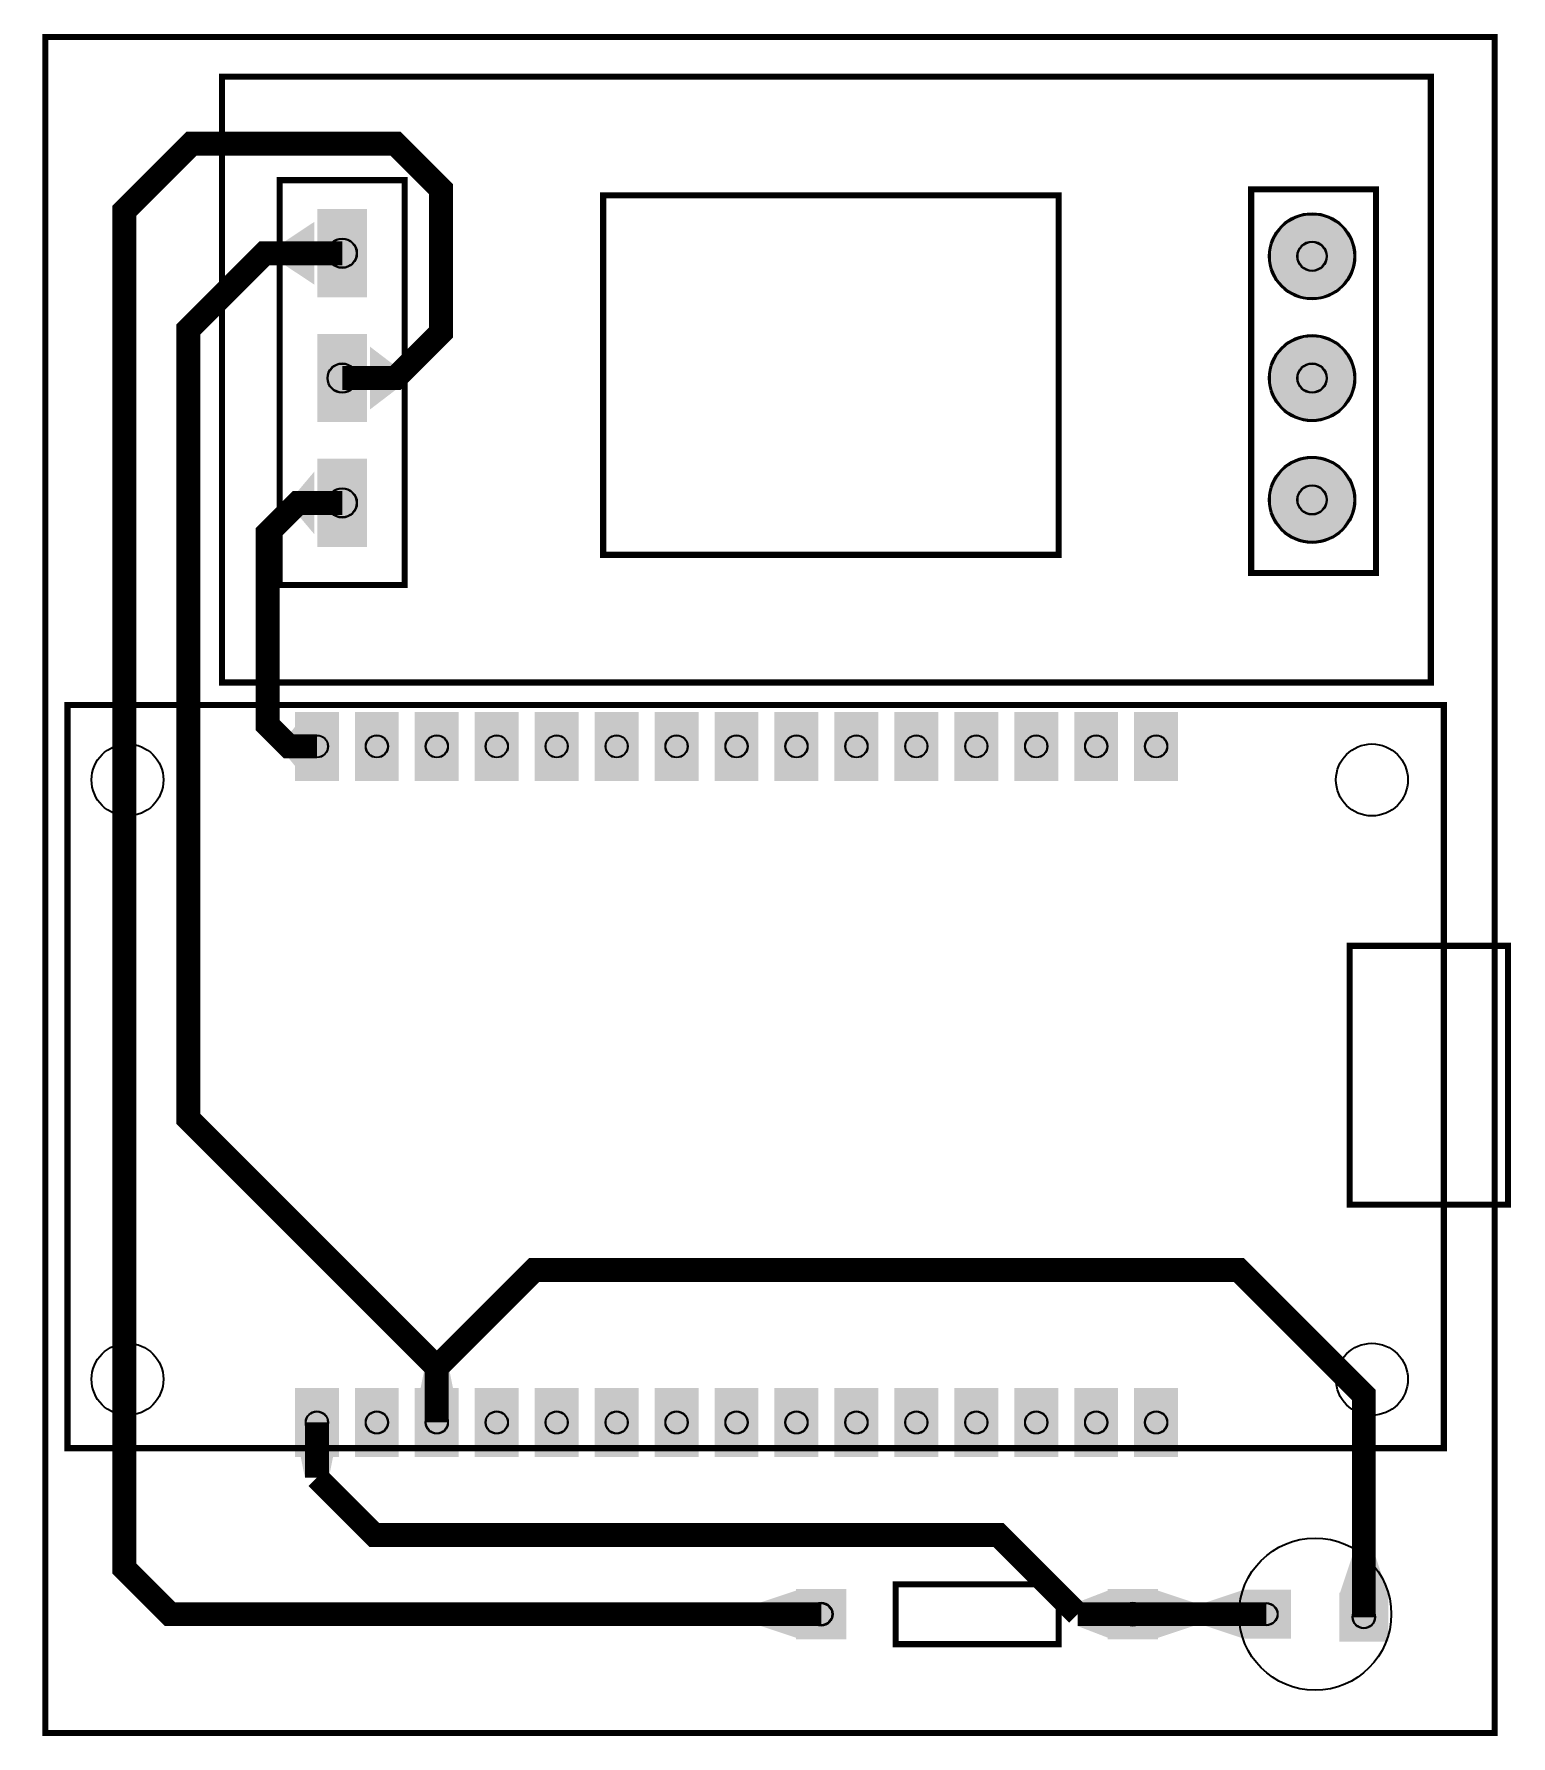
# Model space of a CAD drawing. Header units: millimetres. Extents: x 77.3 to 138.9, y -0.1 to 70.9.
import ezdxf

# ---------------------------------------------------------------- set-up
doc = ezdxf.new("R2010")
doc.units = ezdxf.units.MM
for name, color, linetype, true_color in [('BoardOutLine', 7, 'Continuous', 0xff00ff), ('BottomLayer', 7, 'Continuous', 0x0000ff), ('BottomSolderMaskLayer', 7, 'Continuous', 0xaa00ff), ('Multi-Layer', 7, 'Continuous', 0xc0c0c0), ('TopSilkLayer', 7, 'Continuous', 0xffcc00), ('TopSolderMaskLayer', 7, 'Continuous', 0x800080)]:
    doc.layers.add(name, color=color, linetype=linetype, true_color=true_color)

msp = doc.modelspace()

# ---------------------------------------------------------------- hatches: boundary and pattern name
at = {"layer": 'BottomLayer'}
for points in [[(88.94916433832873, 60.40962407924826), (88.94916433832873, 63.03462280924555), (87.7241630683261, 62.222123444246904), (87.7241630683261, 61.222123444246904)], [(91.26419608839228, 55.20261366522743), (91.26419608839228, 57.82761239522472), (92.32918465836929, 57.015113030226075), (92.32918465836929, 56.015113030226075)], [(88.94916433832873, 49.9956032512066), (88.94916433832873, 52.62060198120389), (88.26517653035307, 51.80810261620525), (88.26517653035307, 50.80810261620525)], [(88.29122174244344, 40.1510566421133), (88.29122174244344, 42.15106172212347), (87.88169418338839, 41.65062484124974), (87.88169418338839, 40.65062484124974)], [(93.29123698247395, 13.950927101854177), (94.81524003048003, 13.950927101854177), (94.55311404622807, 15.253238506477032), (93.55311404622807, 15.253238506477032)], [(89.81522479044952, 11.950922021844121), (88.29122174244344, 11.950922021844121), (88.55309880619757, 10.650472440944895), (89.5530988061978, 10.650472440944895)], [(131.715262890526, 5.82601219202445), (133.71526797053593, 5.82601219202445), (133.21526543053096, 7.326012192024336), (132.21526543053096, 7.326012192024336)], [(109.08614935229866, 3.953007366014731), (109.08614935229866, 5.9530124460249), (107.58614935229866, 5.453009906019815), (107.58614935229866, 4.453009906019815)], [(122.08631191262384, 3.953007366014731), (122.08631191262384, 5.9530124460249), (120.78592329184653, 5.453009906019815), (120.78592329184653, 4.453009906019815)], [(124.08631699263401, 5.9530124460249), (124.08631699263401, 3.953007366014731), (125.58631699263401, 4.453009906019815), (125.58631699263401, 5.453009906019815)], [(127.65125476250955, 3.953007366014731), (127.65125476250955, 5.9530124460249), (126.15125476250955, 5.453009906019815), (126.15125476250955, 4.453009906019815)]]:
    msp.add_hatch(color=256, dxfattribs=at).paths.add_polyline_path(points)
at = {"layer": 'BottomSolderMaskLayer'}
for points in [[(91.13570884284627, 63.56103696723517), (91.13570884284627, 59.883236611634516), (89.07765158387451, 59.883236611634516), (89.07765158387451, 63.56103696723517)], [(128.75546101092198, 61.595123190246454, 1), (132.35706121412238, 61.595123190246454, 1)], [(91.13570884284627, 58.35402655321434), (91.13570884284627, 54.67622619761369), (89.07765158387451, 54.67622619761369), (89.07765158387451, 58.35402655321434)], [(128.75546101092198, 56.515113030226075, 1), (132.35706121412238, 56.515113030226075, 1)], [(91.13570884284627, 53.14701613919351), (91.13570884284627, 49.46921578359286), (89.07765158387451, 49.46921578359286), (89.07765158387451, 53.14701613919351)], [(128.75546101092198, 51.43510287020581, 1), (132.35706121412238, 51.43510287020581, 1)], [(88.13675750208631, 39.711619112127096), (88.13675750208631, 42.59064149239407), (89.96941471025798, 42.59064149239407), (89.96941471025798, 39.711619112127096)], [(90.63663050183254, 39.711619112127096), (90.63663050183254, 42.59064149239407), (92.46928771000398, 42.59064149239407), (92.46928771000398, 39.711619112127096)], [(93.13675750208654, 39.711619112127096), (93.13675750208654, 42.59064149239407), (94.96941471025798, 42.59064149239407), (94.96941471025798, 39.711619112127096)], [(95.63663050183231, 39.711619112127096), (95.63663050183231, 42.59064149239407), (97.46928771000398, 42.59064149239407), (97.46928771000398, 39.711619112127096)], [(98.13675750208654, 39.711619112127096), (98.13675750208654, 42.59064149239407), (99.96941471025798, 42.59064149239407), (99.96941471025798, 39.711619112127096)], [(100.63688450234054, 39.711619112127096), (100.63688450234054, 42.59064149239407), (102.46954171051198, 42.59064149239407), (102.46954171051198, 39.711619112127096)], [(103.13675750208654, 39.711619112127096), (103.13675750208654, 42.59064149239407), (104.9694147102582, 42.59064149239407), (104.9694147102582, 39.711619112127096)], [(105.63688450234031, 39.711619112127096), (105.63688450234031, 42.59064149239407), (107.46954171051198, 42.59064149239407), (107.46954171051198, 39.711619112127096)], [(108.13675750208654, 39.711619112127096), (108.13675750208654, 42.59064149239407), (109.96941471025798, 42.59064149239407), (109.96941471025798, 39.711619112127096)], [(110.63688450234054, 39.711619112127096), (110.63688450234054, 42.59064149239407), (112.46954171051198, 42.59064149239407), (112.46954171051198, 39.711619112127096)], [(113.13675750208631, 39.711619112127096), (113.13675750208631, 42.59064149239407), (114.9694147102582, 42.59064149239407), (114.9694147102582, 39.711619112127096)], [(115.63688450234031, 39.711619112127096), (115.63688450234031, 42.59064149239407), (117.46954171051198, 42.59064149239407), (117.46954171051198, 39.711619112127096)], [(118.13675750208654, 39.711619112127096), (118.13675750208654, 42.59064149239407), (119.96941471025798, 42.59064149239407), (119.96941471025798, 39.711619112127096)], [(120.63688450234054, 39.711619112127096), (120.63688450234054, 42.59064149239407), (122.46954171051198, 42.59064149239407), (122.46954171051198, 39.711619112127096)], [(123.13675750208631, 39.711619112127096), (123.13675750208631, 42.59064149239407), (124.96941471025798, 42.59064149239407), (124.96941471025798, 39.711619112127096)], [(88.13675750208631, 11.511466711822322), (88.13675750208631, 14.390489092089297), (89.96941471025798, 14.390489092089297), (89.96941471025798, 11.511466711822322)], [(90.63663050183254, 11.511466711822322), (90.63663050183254, 14.390489092089297), (92.46928771000398, 14.390489092089297), (92.46928771000398, 11.511466711822322)], [(93.13675750208654, 11.511466711822322), (93.13675750208654, 14.390489092089297), (94.96941471025798, 14.390489092089297), (94.96941471025798, 11.511466711822322)], [(95.63663050183231, 11.511466711822322), (95.63663050183231, 14.390489092089297), (97.46928771000398, 14.390489092089297), (97.46928771000398, 11.511466711822322)], [(98.13675750208654, 11.511466711822322), (98.13675750208654, 14.390489092089297), (99.96941471025798, 14.390489092089297), (99.96941471025798, 11.511466711822322)], [(100.63688450234054, 11.511466711822322), (100.63688450234054, 14.390489092089297), (102.46954171051198, 14.390489092089297), (102.46954171051198, 11.511466711822322)], [(103.13675750208654, 11.511466711822322), (103.13675750208654, 14.390489092089297), (104.9694147102582, 14.390489092089297), (104.9694147102582, 11.511466711822322)], [(105.63688450234031, 11.511466711822322), (105.63688450234031, 14.390489092089297), (107.46954171051198, 14.390489092089297), (107.46954171051198, 11.511466711822322)], [(108.13675750208654, 11.511466711822322), (108.13675750208654, 14.390489092089297), (109.96941471025798, 14.390489092089297), (109.96941471025798, 11.511466711822322)], [(110.63688450234054, 11.511466711822322), (110.63688450234054, 14.390489092089297), (112.46954171051198, 14.390489092089297), (112.46954171051198, 11.511466711822322)], [(113.13675750208631, 11.511466711822322), (113.13675750208631, 14.390489092089297), (114.9694147102582, 14.390489092089297), (114.9694147102582, 11.511466711822322)], [(115.63688450234031, 11.511466711822322), (115.63688450234031, 14.390489092089297), (117.46954171051198, 14.390489092089297), (117.46954171051198, 11.511466711822322)], [(118.13675750208654, 11.511466711822322), (118.13675750208654, 14.390489092089297), (119.96941471025798, 14.390489092089297), (119.96941471025798, 11.511466711822322)], [(120.63688450234054, 11.511466711822322), (120.63688450234054, 14.390489092089297), (122.46954171051198, 14.390489092089297), (122.46954171051198, 11.511466711822322)], [(123.13675750208631, 11.511466711822322), (123.13675750208631, 14.390489092089297), (124.96941471025798, 14.390489092089297), (124.96941471025798, 11.511466711822322)], [(109.03530607061225, 6.003810007620018), (111.13690627381243, 6.003810007620018), (111.13690627381243, 3.9022098044197264), (109.03530607061225, 3.9022098044197264)], [(122.03556007112024, 6.003810007620018), (124.13716027432065, 6.003810007620018), (124.13716027432065, 3.9022098044197264), (122.03556007112024, 3.9022098044197264)], [(127.62585725171448, 5.97840995681986), (129.6766573533148, 5.97840995681986), (129.6766573533148, 3.927609855219771), (127.62585725171448, 3.927609855219771)], [(131.6898653797307, 5.85140970281941), (133.740665481331, 5.85140970281941), (133.740665481331, 3.800609601219321), (131.6898653797307, 3.800609601219321)]]:
    msp.add_hatch(color=256, dxfattribs=at).paths.add_polyline_path(points)
at = {"layer": 'Multi-Layer'}
for points in [[(91.1066802133605, 63.472136144272326), (91.1066802133605, 59.972136144272326), (89.1066802133605, 59.972136144272326), (89.1066802133605, 63.472136144272326)], [(128.80626111252218, 61.595123190246454, 1), (132.30626111252218, 61.595123190246454, 1)], [(91.1066802133605, 58.2651257302515), (91.1066802133605, 54.7651257302515), (89.1066802133605, 54.7651257302515), (89.1066802133605, 58.2651257302515)], [(128.80626111252218, 56.515113030226075, 1), (132.30626111252218, 56.515113030226075, 1)], [(91.1066802133605, 53.05811531623067), (91.1066802133605, 49.55811531623067), (89.1066802133605, 49.55811531623067), (89.1066802133605, 53.05811531623067)], [(128.80626111252218, 51.43510287020581, 1), (132.30626111252218, 51.43510287020581, 1)], [(88.15308610617217, 39.75113030226066), (88.15308610617217, 42.55113030226062), (89.95308610617235, 42.55113030226062), (89.95308610617235, 39.75113030226066)], [(90.65295910591817, 39.75113030226066), (90.65295910591817, 42.55113030226062), (92.45295910591813, 42.55113030226062), (92.45295910591813, 39.75113030226066)], [(93.15308610617217, 39.75113030226066), (93.15308610617217, 42.55113030226062), (94.95308610617212, 42.55113030226062), (94.95308610617212, 39.75113030226066)], [(95.65295910591817, 39.75113030226066), (95.65295910591817, 42.55113030226062), (97.45295910591835, 42.55113030226062), (97.45295910591835, 39.75113030226066)], [(98.1530861061724, 39.75113030226066), (98.1530861061724, 42.55113030226062), (99.95308610617235, 42.55113030226062), (99.95308610617235, 39.75113030226066)], [(100.65321310642639, 39.75113030226066), (100.65321310642639, 42.55113030226062), (102.45321310642612, 42.55113030226062), (102.45321310642612, 39.75113030226066)], [(103.15308610617217, 39.75113030226066), (103.15308610617217, 42.55113030226062), (104.95308610617235, 42.55113030226062), (104.95308610617235, 39.75113030226066)], [(105.65321310642616, 39.75113030226066), (105.65321310642616, 42.55113030226062), (107.45321310642635, 42.55113030226062), (107.45321310642635, 39.75113030226066)], [(108.1530861061724, 39.75113030226066), (108.1530861061724, 42.55113030226062), (109.95308610617212, 42.55113030226062), (109.95308610617212, 39.75113030226066)], [(110.65321310642616, 39.75113030226066), (110.65321310642616, 42.55113030226062), (112.45321310642612, 42.55113030226062), (112.45321310642612, 39.75113030226066)], [(113.15308610617217, 39.75113030226066), (113.15308610617217, 42.55113030226062), (114.95308610617235, 42.55113030226062), (114.95308610617235, 39.75113030226066)], [(115.65321310642616, 39.75113030226066), (115.65321310642616, 42.55113030226062), (117.45321310642635, 42.55113030226062), (117.45321310642635, 39.75113030226066)], [(118.1530861061724, 39.75113030226066), (118.1530861061724, 42.55113030226062), (119.95308610617212, 42.55113030226062), (119.95308610617212, 39.75113030226066)], [(120.65321310642616, 39.75113030226066), (120.65321310642616, 42.55113030226062), (122.45321310642612, 42.55113030226062), (122.45321310642612, 39.75113030226066)], [(123.15308610617217, 39.75113030226066), (123.15308610617217, 42.55113030226062), (124.95308610617235, 42.55113030226062), (124.95308610617235, 39.75113030226066)], [(88.15308610617217, 11.55097790195589), (88.15308610617217, 14.350977901955844), (89.95308610617235, 14.350977901955844), (89.95308610617235, 11.55097790195589)], [(90.65295910591817, 11.55097790195589), (90.65295910591817, 14.350977901955844), (92.45295910591813, 14.350977901955844), (92.45295910591813, 11.55097790195589)], [(93.15308610617217, 11.55097790195589), (93.15308610617217, 14.350977901955844), (94.95308610617212, 14.350977901955844), (94.95308610617212, 11.55097790195589)], [(95.65295910591817, 11.55097790195589), (95.65295910591817, 14.350977901955844), (97.45295910591835, 14.350977901955844), (97.45295910591835, 11.55097790195589)], [(98.1530861061724, 11.55097790195589), (98.1530861061724, 14.350977901955844), (99.95308610617235, 14.350977901955844), (99.95308610617235, 11.55097790195589)], [(100.65321310642639, 11.55097790195589), (100.65321310642639, 14.350977901955844), (102.45321310642612, 14.350977901955844), (102.45321310642612, 11.55097790195589)], [(103.15308610617217, 11.55097790195589), (103.15308610617217, 14.350977901955844), (104.95308610617235, 14.350977901955844), (104.95308610617235, 11.55097790195589)], [(105.65321310642616, 11.55097790195589), (105.65321310642616, 14.350977901955844), (107.45321310642635, 14.350977901955844), (107.45321310642635, 11.55097790195589)], [(108.1530861061724, 11.55097790195589), (108.1530861061724, 14.350977901955844), (109.95308610617212, 14.350977901955844), (109.95308610617212, 11.55097790195589)], [(110.65321310642616, 11.55097790195589), (110.65321310642616, 14.350977901955844), (112.45321310642612, 14.350977901955844), (112.45321310642612, 11.55097790195589)], [(113.15308610617217, 11.55097790195589), (113.15308610617217, 14.350977901955844), (114.95308610617235, 14.350977901955844), (114.95308610617235, 11.55097790195589)], [(115.65321310642616, 11.55097790195589), (115.65321310642616, 14.350977901955844), (117.45321310642635, 14.350977901955844), (117.45321310642635, 11.55097790195589)], [(118.1530861061724, 11.55097790195589), (118.1530861061724, 14.350977901955844), (119.95308610617212, 14.350977901955844), (119.95308610617212, 11.55097790195589)], [(120.65321310642616, 11.55097790195589), (120.65321310642616, 14.350977901955844), (122.45321310642612, 14.350977901955844), (122.45321310642612, 11.55097790195589)], [(123.15308610617217, 11.55097790195589), (123.15308610617217, 14.350977901955844), (124.95308610617235, 14.350977901955844), (124.95308610617235, 11.55097790195589)], [(109.08610617221234, 5.953009906019815), (111.08610617221234, 5.953009906019815), (111.08610617221234, 3.9530099060198154), (109.08610617221234, 3.9530099060198154)], [(122.08636017272056, 5.953009906019815), (124.08636017272033, 5.953009906019815), (124.08636017272033, 3.9530099060198154), (122.08636017272056, 3.9530099060198154)], [(127.65125730251475, 5.953009906019815), (129.65125730251452, 5.953009906019815), (129.65125730251452, 3.9530099060198154), (127.65125730251475, 3.9530099060198154)], [(131.71526543053096, 5.826009652019252), (133.71526543053096, 5.826009652019252), (133.71526543053096, 3.8260096520193656), (131.71526543053096, 3.8260096520193656)]]:
    msp.add_hatch(color=256, dxfattribs=at).paths.add_polyline_path(points)
at = {"layer": 'TopSolderMaskLayer'}
for points in [[(91.13570884284627, 63.56103696723517), (91.13570884284627, 59.883236611634516), (89.07765158387451, 59.883236611634516), (89.07765158387451, 63.56103696723517)], [(128.75546101092198, 61.595123190246454, 1), (132.35706121412238, 61.595123190246454, 1)], [(91.13570884284627, 58.35402655321434), (91.13570884284627, 54.67622619761369), (89.07765158387451, 54.67622619761369), (89.07765158387451, 58.35402655321434)], [(128.75546101092198, 56.515113030226075, 1), (132.35706121412238, 56.515113030226075, 1)], [(91.13570884284627, 53.14701613919351), (91.13570884284627, 49.46921578359286), (89.07765158387451, 49.46921578359286), (89.07765158387451, 53.14701613919351)], [(128.75546101092198, 51.43510287020581, 1), (132.35706121412238, 51.43510287020581, 1)], [(88.13675750208631, 39.711619112127096), (88.13675750208631, 42.59064149239407), (89.96941471025798, 42.59064149239407), (89.96941471025798, 39.711619112127096)], [(90.63663050183254, 39.711619112127096), (90.63663050183254, 42.59064149239407), (92.46928771000398, 42.59064149239407), (92.46928771000398, 39.711619112127096)], [(93.13675750208654, 39.711619112127096), (93.13675750208654, 42.59064149239407), (94.96941471025798, 42.59064149239407), (94.96941471025798, 39.711619112127096)], [(95.63663050183231, 39.711619112127096), (95.63663050183231, 42.59064149239407), (97.46928771000398, 42.59064149239407), (97.46928771000398, 39.711619112127096)], [(98.13675750208654, 39.711619112127096), (98.13675750208654, 42.59064149239407), (99.96941471025798, 42.59064149239407), (99.96941471025798, 39.711619112127096)], [(100.63688450234054, 39.711619112127096), (100.63688450234054, 42.59064149239407), (102.46954171051198, 42.59064149239407), (102.46954171051198, 39.711619112127096)], [(103.13675750208654, 39.711619112127096), (103.13675750208654, 42.59064149239407), (104.9694147102582, 42.59064149239407), (104.9694147102582, 39.711619112127096)], [(105.63688450234031, 39.711619112127096), (105.63688450234031, 42.59064149239407), (107.46954171051198, 42.59064149239407), (107.46954171051198, 39.711619112127096)], [(108.13675750208654, 39.711619112127096), (108.13675750208654, 42.59064149239407), (109.96941471025798, 42.59064149239407), (109.96941471025798, 39.711619112127096)], [(110.63688450234054, 39.711619112127096), (110.63688450234054, 42.59064149239407), (112.46954171051198, 42.59064149239407), (112.46954171051198, 39.711619112127096)], [(113.13675750208631, 39.711619112127096), (113.13675750208631, 42.59064149239407), (114.9694147102582, 42.59064149239407), (114.9694147102582, 39.711619112127096)], [(115.63688450234031, 39.711619112127096), (115.63688450234031, 42.59064149239407), (117.46954171051198, 42.59064149239407), (117.46954171051198, 39.711619112127096)], [(118.13675750208654, 39.711619112127096), (118.13675750208654, 42.59064149239407), (119.96941471025798, 42.59064149239407), (119.96941471025798, 39.711619112127096)], [(120.63688450234054, 39.711619112127096), (120.63688450234054, 42.59064149239407), (122.46954171051198, 42.59064149239407), (122.46954171051198, 39.711619112127096)], [(123.13675750208631, 39.711619112127096), (123.13675750208631, 42.59064149239407), (124.96941471025798, 42.59064149239407), (124.96941471025798, 39.711619112127096)], [(88.13675750208631, 11.511466711822322), (88.13675750208631, 14.390489092089297), (89.96941471025798, 14.390489092089297), (89.96941471025798, 11.511466711822322)], [(90.63663050183254, 11.511466711822322), (90.63663050183254, 14.390489092089297), (92.46928771000398, 14.390489092089297), (92.46928771000398, 11.511466711822322)], [(93.13675750208654, 11.511466711822322), (93.13675750208654, 14.390489092089297), (94.96941471025798, 14.390489092089297), (94.96941471025798, 11.511466711822322)], [(95.63663050183231, 11.511466711822322), (95.63663050183231, 14.390489092089297), (97.46928771000398, 14.390489092089297), (97.46928771000398, 11.511466711822322)], [(98.13675750208654, 11.511466711822322), (98.13675750208654, 14.390489092089297), (99.96941471025798, 14.390489092089297), (99.96941471025798, 11.511466711822322)], [(100.63688450234054, 11.511466711822322), (100.63688450234054, 14.390489092089297), (102.46954171051198, 14.390489092089297), (102.46954171051198, 11.511466711822322)], [(103.13675750208654, 11.511466711822322), (103.13675750208654, 14.390489092089297), (104.9694147102582, 14.390489092089297), (104.9694147102582, 11.511466711822322)], [(105.63688450234031, 11.511466711822322), (105.63688450234031, 14.390489092089297), (107.46954171051198, 14.390489092089297), (107.46954171051198, 11.511466711822322)], [(108.13675750208654, 11.511466711822322), (108.13675750208654, 14.390489092089297), (109.96941471025798, 14.390489092089297), (109.96941471025798, 11.511466711822322)], [(110.63688450234054, 11.511466711822322), (110.63688450234054, 14.390489092089297), (112.46954171051198, 14.390489092089297), (112.46954171051198, 11.511466711822322)], [(113.13675750208631, 11.511466711822322), (113.13675750208631, 14.390489092089297), (114.9694147102582, 14.390489092089297), (114.9694147102582, 11.511466711822322)], [(115.63688450234031, 11.511466711822322), (115.63688450234031, 14.390489092089297), (117.46954171051198, 14.390489092089297), (117.46954171051198, 11.511466711822322)], [(118.13675750208654, 11.511466711822322), (118.13675750208654, 14.390489092089297), (119.96941471025798, 14.390489092089297), (119.96941471025798, 11.511466711822322)], [(120.63688450234054, 11.511466711822322), (120.63688450234054, 14.390489092089297), (122.46954171051198, 14.390489092089297), (122.46954171051198, 11.511466711822322)], [(123.13675750208631, 11.511466711822322), (123.13675750208631, 14.390489092089297), (124.96941471025798, 14.390489092089297), (124.96941471025798, 11.511466711822322)], [(109.03530607061225, 6.003810007620018), (111.13690627381243, 6.003810007620018), (111.13690627381243, 3.9022098044197264), (109.03530607061225, 3.9022098044197264)], [(122.03556007112024, 6.003810007620018), (124.13716027432065, 6.003810007620018), (124.13716027432065, 3.9022098044197264), (122.03556007112024, 3.9022098044197264)], [(127.62585725171448, 5.97840995681986), (129.6766573533148, 5.97840995681986), (129.6766573533148, 3.927609855219771), (127.62585725171448, 3.927609855219771)], [(131.6898653797307, 5.85140970281941), (133.740665481331, 5.85140970281941), (133.740665481331, 3.800609601219321), (131.6898653797307, 3.800609601219321)]]:
    msp.add_hatch(color=256, dxfattribs=at).paths.add_polyline_path(points)

# ---------------------------------------------------------------- linework, layer by layer
at = {"layer": 'BoardOutLine', "const_width": 0.25400050800101603}
msp.add_lwpolyline([(77.59715519431052, 70.73914147828293), (77.72415544831097, 70.73914147828293), (138.1762763525528, 70.73914147828293), (138.1762763525528, 0), (77.72415544831097, 0), (77.72415544831097, 70.35814071628147), (77.72415544831097, 70.73914147828293)], dxfattribs=at)
at = {"layer": 'BottomLayer', "const_width": 1}
for points in [[(110.08636017272033, 4.953009906019815), (82.93116586233168, 4.953009906019815), (81.02616205232403, 6.858013716027472), (81.02616205232403, 63.500127000254), (83.82016764033528, 66.29413258826526), (92.32918465836929, 66.29413258826526), (94.23418846837694, 64.3891287782576), (94.23418846837694, 58.42011684023373), (92.32918465836929, 56.515113030226075), (90.1066802133605, 56.515113030226075)], [(90.1066802133605, 61.722123444246904), (86.86817373634744, 61.722123444246904), (83.69316738633484, 58.54711709423418), (83.69316738633484, 25.613411226822564), (94.05384810769624, 15.252730505461045)], [(90.1066802133605, 51.30810261620525), (88.26517653035307, 51.30810261620525), (86.99517399034812, 50.03810007620018), (86.99517399034812, 42.037084074168206), (87.88163576327156, 41.15062230124465), (89.05257810515627, 41.15062230124465)], [(132.71526543053096, 4.826009652019366), (132.71526543053096, 14.097028194056406), (127.50825501651002, 19.304038608077235), (98.10515621031232, 19.304038608077235), (94.05384810769624, 15.252730505461045)], [(94.05384810769624, 15.252730505461045), (94.05384810769624, 12.95148590297174)], [(89.05257810515627, 12.95148590297174), (89.05257810515627, 10.650241300482548)], [(89.05257810515627, 10.650241300482548), (91.44780289560572, 8.255016510032988), (117.48285496570998, 8.255016510032988), (120.78486156972303, 4.953009906019815)], [(123.08610617221234, 4.953009906019815), (120.78486156972303, 4.953009906019815)], [(128.65125730251475, 4.953009906019815), (123.08610617221234, 4.953009906019815)]]:
    msp.add_lwpolyline(points, dxfattribs=at)
at = {"layer": 'BottomSolderMaskLayer'}
for centre, radius in [((130.55626111252218, 61.595123190246454), 1.8008001016002035), ((90.1066802133605, 61.722123444246904), 0.6174171776914983), ((130.55623571247133, 61.595224790449606), 0.6174171776914983), ((130.55626111252218, 56.515113030226075), 1.8008001016002035), ((90.1066802133605, 56.515113030226075), 0.6174171776914983), ((130.55623571247133, 56.51521463042923), 0.6174171776914983), ((130.55626111252218, 51.43510287020581), 1.8008001016002035), ((90.1066802133605, 51.30810261620525), 0.6174171776914983), ((130.55623571247133, 51.43520447040896), 0.6174171776914983), ((89.05318770637541, 41.151079502159064), 0.46549586186729985), ((91.55306070612141, 41.151079502159064), 0.46549586186729985), ((94.05318770637541, 41.151079502159064), 0.46549586186729985), ((96.55306070612141, 41.151079502159064), 0.46549586186729985), ((99.05318770637541, 41.151079502159064), 0.46549586186729985), ((101.55331470662964, 41.151079502159064), 0.46549586186729985), ((104.05318770637541, 41.151079502159064), 0.46549586186729985), ((106.55331470662941, 41.151079502159064), 0.46549586186729985), ((109.05318770637564, 41.151079502159064), 0.46549586186729985), ((111.55331470662941, 41.151079502159064), 0.46549586186729985), ((114.05318770637541, 41.151079502159064), 0.46549586186729985), ((116.55331470662941, 41.151079502159064), 0.46549586186729985), ((119.05318770637564, 41.151079502159064), 0.46549586186729985), ((121.55331470662941, 41.151079502159064), 0.46549586186729985), ((124.05318770637541, 41.151079502159064), 0.46549586186729985), ((89.05318770637541, 12.950927101854177), 0.46549586186729985), ((91.55306070612141, 12.950927101854177), 0.46549586186729985), ((94.05318770637541, 12.950927101854177), 0.46549586186729985), ((96.55306070612141, 12.950927101854177), 0.46549586186729985), ((99.05318770637541, 12.950927101854177), 0.46549586186729985), ((101.55331470662964, 12.950927101854177), 0.46549586186729985), ((104.05318770637541, 12.950927101854177), 0.46549586186729985), ((106.55331470662941, 12.950927101854177), 0.46549586186729985), ((109.05318770637564, 12.950927101854177), 0.46549586186729985), ((111.55331470662941, 12.950927101854177), 0.46549586186729985), ((114.05318770637541, 12.950927101854177), 0.46549586186729985), ((116.55331470662941, 12.950927101854177), 0.46549586186729985), ((119.05318770637564, 12.950927101854177), 0.46549586186729985), ((121.55331470662941, 12.950927101854177), 0.46549586186729985), ((124.05318770637541, 12.950927101854177), 0.46549586186729985), ((110.08610617221234, 4.953009906019815), 0.48042676730514755), ((123.08636017272056, 4.953009906019815), 0.48042676730514755), ((128.65125730251475, 4.953009906019815), 0.4688138408534882), ((132.71526543053096, 4.826009652019366), 0.4688138408534882)]:
    msp.add_circle(centre, radius, dxfattribs=at)
at = {"layer": 'Multi-Layer'}
for centre, radius in [((130.55626111252218, 61.595123190246454), 1.7500000000000002), ((90.1066802133605, 61.722123444246904), 0.6000000000000001), ((130.55623571247133, 61.595224790449606), 0.6000000000000001), ((130.55626111252218, 56.515113030226075), 1.7500000000000002), ((90.1066802133605, 56.515113030226075), 0.6000000000000001), ((130.55623571247133, 56.51521463042923), 0.6000000000000001), ((130.55626111252218, 51.43510287020581), 1.7500000000000002), ((90.1066802133605, 51.30810261620525), 0.6000000000000001), ((130.55623571247133, 51.43520447040896), 0.6000000000000001), ((89.05318770637541, 41.151079502159064), 0.45720091440182886), ((91.55306070612141, 41.151079502159064), 0.45720091440182886), ((94.05318770637541, 41.151079502159064), 0.45720091440182886), ((96.55306070612141, 41.151079502159064), 0.45720091440182886), ((99.05318770637541, 41.151079502159064), 0.45720091440182886), ((101.55331470662964, 41.151079502159064), 0.45720091440182886), ((104.05318770637541, 41.151079502159064), 0.45720091440182886), ((106.55331470662941, 41.151079502159064), 0.45720091440182886), ((109.05318770637564, 41.151079502159064), 0.45720091440182886), ((111.55331470662941, 41.151079502159064), 0.45720091440182886), ((114.05318770637541, 41.151079502159064), 0.45720091440182886), ((116.55331470662941, 41.151079502159064), 0.45720091440182886), ((119.05318770637564, 41.151079502159064), 0.45720091440182886), ((121.55331470662941, 41.151079502159064), 0.45720091440182886), ((124.05318770637541, 41.151079502159064), 0.45720091440182886), ((89.05318770637541, 12.950927101854177), 0.45720091440182886), ((91.55306070612141, 12.950927101854177), 0.45720091440182886), ((94.05318770637541, 12.950927101854177), 0.45720091440182886), ((96.55306070612141, 12.950927101854177), 0.45720091440182886), ((99.05318770637541, 12.950927101854177), 0.45720091440182886), ((101.55331470662964, 12.950927101854177), 0.45720091440182886), ((104.05318770637541, 12.950927101854177), 0.45720091440182886), ((106.55331470662941, 12.950927101854177), 0.45720091440182886), ((109.05318770637564, 12.950927101854177), 0.45720091440182886), ((111.55331470662941, 12.950927101854177), 0.45720091440182886), ((114.05318770637541, 12.950927101854177), 0.45720091440182886), ((116.55331470662941, 12.950927101854177), 0.45720091440182886), ((119.05318770637564, 12.950927101854177), 0.45720091440182886), ((121.55331470662941, 12.950927101854177), 0.45720091440182886), ((124.05318770637541, 12.950927101854177), 0.45720091440182886), ((110.08610617221234, 4.953009906019815), 0.45720091440182886), ((123.08636017272056, 4.953009906019815), 0.45720091440182886), ((128.65125730251475, 4.953009906019815), 0.45720091440182886), ((132.71526543053096, 4.826009652019366), 0.45720091440182886)]:
    msp.add_circle(centre, radius, dxfattribs=at)
at = {"layer": 'TopSilkLayer', "const_width": 0.25400050800101603}
for points in [[(85.09017018034046, 69.0881381762764), (135.509271018542, 69.0881381762764), (135.509271018542, 43.8150876301753), (85.09017018034046, 43.8150876301753), (85.09017018034046, 69.0881381762764)], [(87.50317500635015, 64.77012954025906), (92.71018542037086, 64.77012954025906), (92.71018542037086, 47.87909575819151), (87.50317500635015, 47.87909575819151), (87.50317500635015, 64.77012954025906)], [(100.99034798069601, 64.14198628397264), (119.99034798069601, 64.14198628397264), (119.99034798069601, 49.14198628397264), (100.99034798069601, 49.14198628397264), (100.99034798069601, 64.14198628397264)], [(128.01625603251205, 64.3891287782576), (133.223266446533, 64.3891287782576), (133.223266446533, 48.38709677419354), (128.01625603251205, 48.38709677419354), (128.01625603251205, 64.3891287782576)], [(78.65313690627386, 11.87802895605796), (78.65313690627386, 42.87802895605796), (136.05318770637564, 42.87802895605796), (136.05318770637564, 11.87802895605796), (78.65313690627386, 11.87802895605796)], [(132.12024384048777, 22.038049276098604), (132.12024384048777, 32.83307086614184), (138.72425704851412, 32.83307086614184), (138.72425704851412, 22.038049276098604), (132.12024384048777, 22.038049276098604)], [(113.18618237236456, 6.202946405892817), (119.98628397256812, 6.202946405892817), (119.98628397256812, 3.70281940563882), (113.18618237236456, 3.70281940563882), (113.18618237236456, 6.202946405892817)]]:
    msp.add_lwpolyline(points, close=True, dxfattribs=at)
at = {"layer": 'TopSilkLayer'}
for centre, radius in [((81.1531623063247, 39.75107950215897), 1.5001270002540006), ((133.05308610617226, 39.75107950215897), 1.5001270002540006), ((81.1531623063247, 14.751079502158973), 1.5001270002540006), ((133.05308610617226, 14.751079502158973), 1.5001270002540006), ((130.68326136652286, 4.953009906019815), 3.1750063500127004)]:
    msp.add_circle(centre, radius, dxfattribs=at)
at = {"layer": 'TopSolderMaskLayer'}
for centre, radius in [((130.55626111252218, 61.595123190246454), 1.8008001016002035), ((90.1066802133605, 61.722123444246904), 0.6174171776914983), ((130.55623571247133, 61.595224790449606), 0.6174171776914983), ((130.55626111252218, 56.515113030226075), 1.8008001016002035), ((90.1066802133605, 56.515113030226075), 0.6174171776914983), ((130.55623571247133, 56.51521463042923), 0.6174171776914983), ((130.55626111252218, 51.43510287020581), 1.8008001016002035), ((90.1066802133605, 51.30810261620525), 0.6174171776914983), ((130.55623571247133, 51.43520447040896), 0.6174171776914983), ((89.05318770637541, 41.151079502159064), 0.46549586186729985), ((91.55306070612141, 41.151079502159064), 0.46549586186729985), ((94.05318770637541, 41.151079502159064), 0.46549586186729985), ((96.55306070612141, 41.151079502159064), 0.46549586186729985), ((99.05318770637541, 41.151079502159064), 0.46549586186729985), ((101.55331470662964, 41.151079502159064), 0.46549586186729985), ((104.05318770637541, 41.151079502159064), 0.46549586186729985), ((106.55331470662941, 41.151079502159064), 0.46549586186729985), ((109.05318770637564, 41.151079502159064), 0.46549586186729985), ((111.55331470662941, 41.151079502159064), 0.46549586186729985), ((114.05318770637541, 41.151079502159064), 0.46549586186729985), ((116.55331470662941, 41.151079502159064), 0.46549586186729985), ((119.05318770637564, 41.151079502159064), 0.46549586186729985), ((121.55331470662941, 41.151079502159064), 0.46549586186729985), ((124.05318770637541, 41.151079502159064), 0.46549586186729985), ((89.05318770637541, 12.950927101854177), 0.46549586186729985), ((91.55306070612141, 12.950927101854177), 0.46549586186729985), ((94.05318770637541, 12.950927101854177), 0.46549586186729985), ((96.55306070612141, 12.950927101854177), 0.46549586186729985), ((99.05318770637541, 12.950927101854177), 0.46549586186729985), ((101.55331470662964, 12.950927101854177), 0.46549586186729985), ((104.05318770637541, 12.950927101854177), 0.46549586186729985), ((106.55331470662941, 12.950927101854177), 0.46549586186729985), ((109.05318770637564, 12.950927101854177), 0.46549586186729985), ((111.55331470662941, 12.950927101854177), 0.46549586186729985), ((114.05318770637541, 12.950927101854177), 0.46549586186729985), ((116.55331470662941, 12.950927101854177), 0.46549586186729985), ((119.05318770637564, 12.950927101854177), 0.46549586186729985), ((121.55331470662941, 12.950927101854177), 0.46549586186729985), ((124.05318770637541, 12.950927101854177), 0.46549586186729985), ((110.08610617221234, 4.953009906019815), 0.48042676730514755), ((123.08636017272056, 4.953009906019815), 0.48042676730514755), ((128.65125730251475, 4.953009906019815), 0.4688138408534882), ((132.71526543053096, 4.826009652019366), 0.4688138408534882)]:
    msp.add_circle(centre, radius, dxfattribs=at)

doc.saveas('drawing.dxf')
